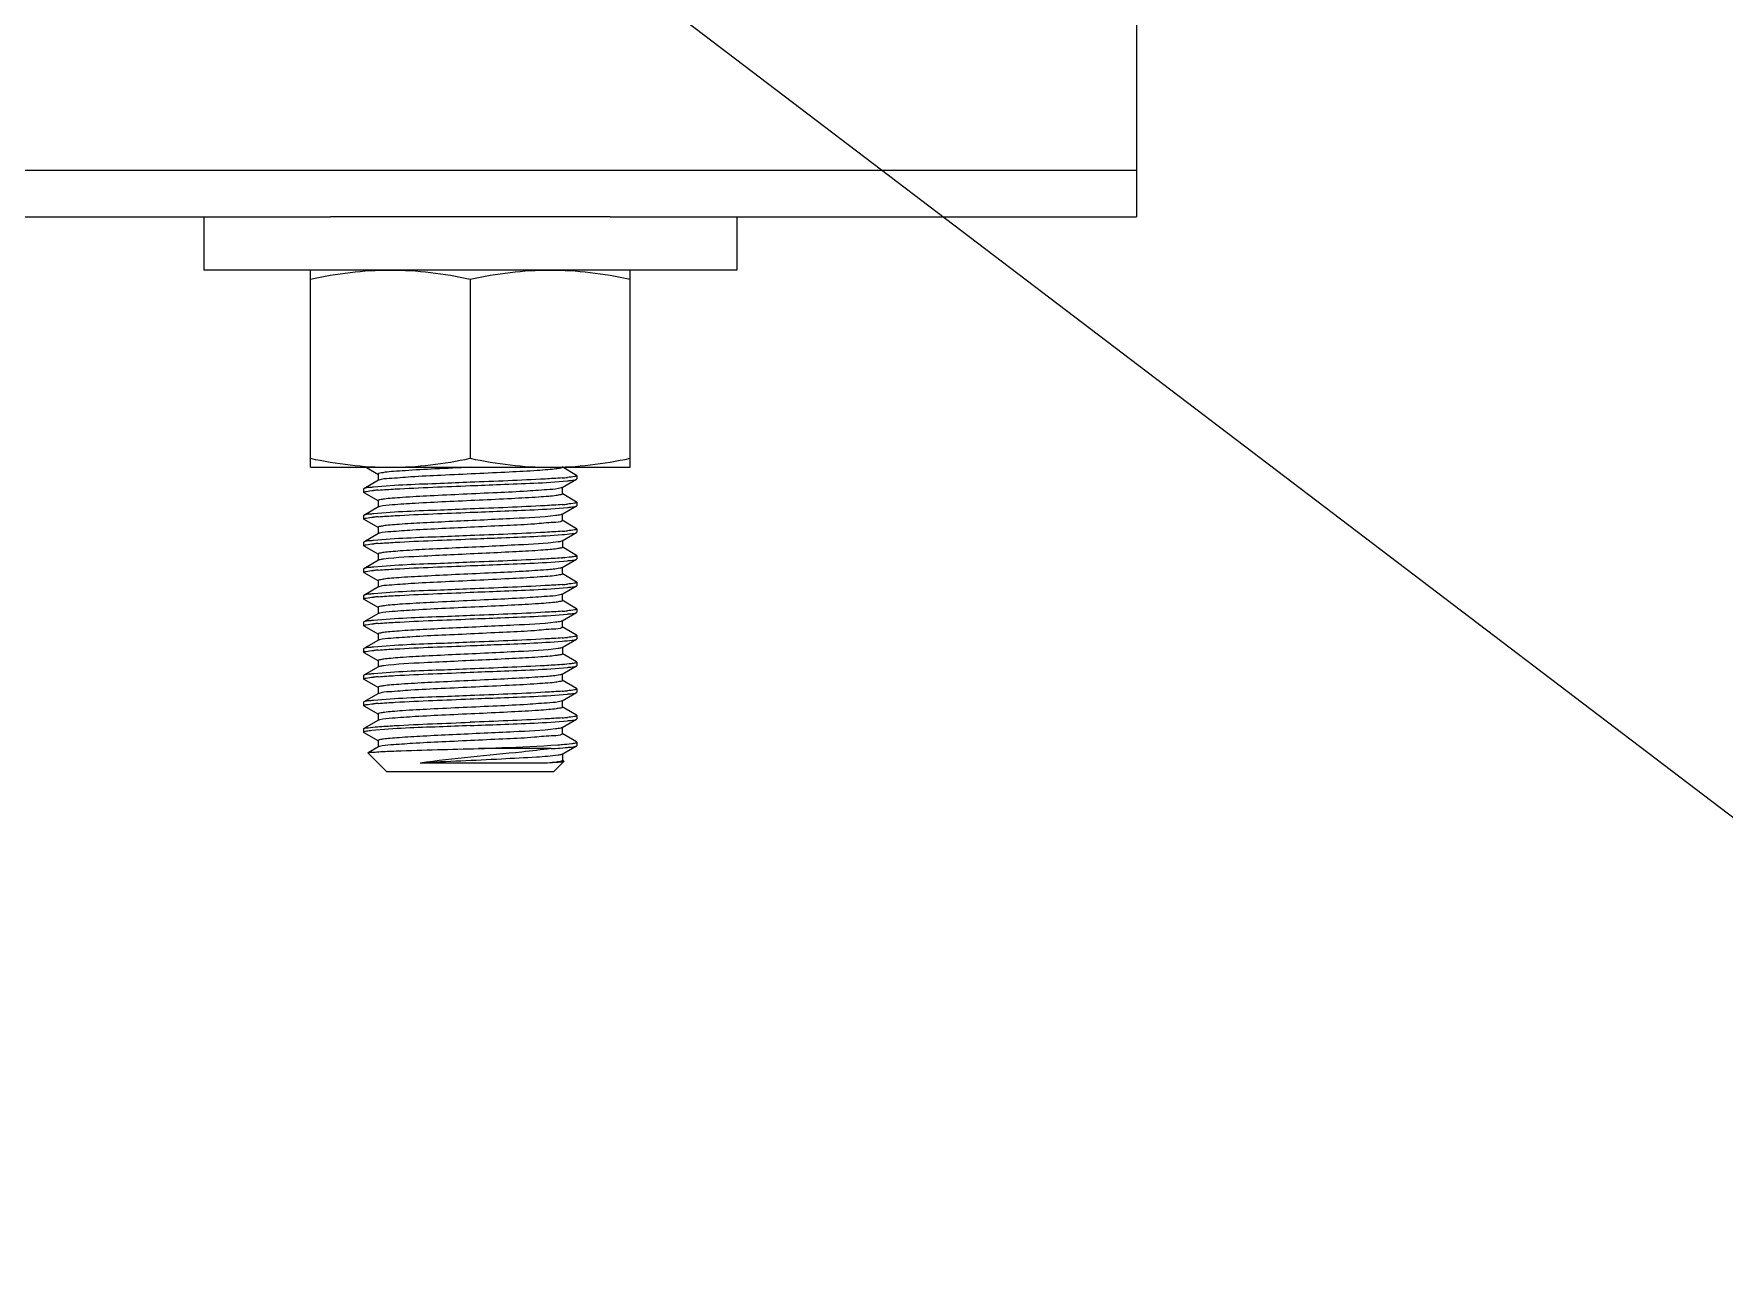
# Model space of a CAD drawing. Extents: x -1396510 to 1250330, y -1892470 to 1623980.
# Drawn here: x -1167406 to -1166803, y -51485 to -51042 of the extents above; entities that cross this region are included whole.
import ezdxf

# ---------------------------------------------------------------- set-up
doc = ezdxf.new("R2010")
doc.units = 0
doc.header["$LTSCALE"] = 1000
doc.header["$MEASUREMENT"] = 0
doc.styles.get("Standard").update_dxf_attribs({"font": 'gbenor.shx', "bigfont": 'gbcbig.shx'})
doc.dimstyles.get("Standard").update_dxf_attribs({"dimscale": 100, "dimtxt": 3.5, "dimasz": 1, "dimexe": 2.5, "dimexo": 3, "dimgap": 1.5, "dimtad": 1, "dimdec": 0, "dimzin": 0, "dimdsep": 46, "dimtxsty": 'Standard', "dimblk": 'ARCHTICK', "dimcen": 0.09, "dimadec": 0, "dimazin": 0, "dimtfac": 1, "dimtdec": 0, "dimtix": 1, "dimtmove": 2, "dimatfit": 3, "dimfxl": 0, "dimtolj": 1, "dimtzin": 0, "dimarcsym": 0})

# ---------------------------------------------------------------- blocks, each defined once
blk = doc.blocks.new('_ArchTick')
at = {"color": 0, "linetype": 'ByBlock', "const_width": 0.4}
blk.add_lwpolyline([(-0.5, -0.5), (0.5, 0.5)], dxfattribs=at)

msp = doc.modelspace()

# ---------------------------------------------------------------- linework, layer by layer
at = {"linetype": 'Continuous'}
for p, q in [((-1167012.52, -50912.57), (-1167012.52, -51107.72)), ((-1171296.27, -51091.06), (-1167012.52, -51091.06)), ((-1171008.35, -51107.72), (-1167300.45, -51107.72)), ((-1167345.7, -51107.72), (-1167345.7, -51126.76)), ((-1167200.56, -51107.72), (-1167300.45, -51107.72)), ((-1167200.56, -51107.72), (-1167012.52, -51107.72)), ((-1167155.31, -51107.72), (-1167155.31, -51126.76)), ((-1167155.31, -51126.76), (-1167345.7, -51126.76)), ((-1167307.62, -51197.2), (-1167307.62, -51126.76)), ((-1167250.51, -51129.98), (-1167250.51, -51193.99)), ((-1167193.39, -51197.2), (-1167193.39, -51126.76)), ((-1167307.62, -51197.2), (-1167193.39, -51197.2)), ((-1167287.61, -51197.22), (-1167283.33, -51199.71)), ((-1167212.52, -51200.08), (-1167217.68, -51197.08)), ((-1167288.49, -51204.83), (-1167288.58, -51204.94)), ((-1167288.58, -51204.94), (-1167288.58, -51206.13)), ((-1167283.33, -51201.84), (-1167288.49, -51204.83)), ((-1167283.43, -51199.58), (-1167283.43, -51201.96)), ((-1167283.21, -51201.79), (-1167283.33, -51201.84)), ((-1167217.68, -51204.46), (-1167212.52, -51201.47)), ((-1167217.58, -51206.72), (-1167217.58, -51204.34)), ((-1167212.52, -51200.08), (-1167212.43, -51200.18)), ((-1167212.52, -51201.47), (-1167212.43, -51201.37)), ((-1167212.43, -51200.18), (-1167212.43, -51201.37)), ((-1167288.49, -51206.23), (-1167288.58, -51206.13)), ((-1167288.49, -51206.23), (-1167283.33, -51209.22)), ((-1167283.43, -51209.1), (-1167283.43, -51211.48)), ((-1167212.52, -51209.59), (-1167217.68, -51206.6)), ((-1167217.68, -51213.98), (-1167212.52, -51210.99)), ((-1167212.52, -51209.59), (-1167212.43, -51209.7)), ((-1167212.52, -51210.99), (-1167212.43, -51210.89)), ((-1167212.43, -51209.7), (-1167212.43, -51210.89)), ((-1167288.49, -51214.35), (-1167288.58, -51214.46)), ((-1167288.58, -51214.46), (-1167288.58, -51215.65)), ((-1167288.49, -51215.75), (-1167288.58, -51215.65)), ((-1167283.33, -51211.36), (-1167288.49, -51214.35)), ((-1167288.49, -51215.75), (-1167283.33, -51218.74)), ((-1167217.68, -51213.98), (-1167217.83, -51214.05)), ((-1167212.52, -51219.11), (-1167217.68, -51216.12)), ((-1167217.58, -51216.24), (-1167217.58, -51213.86)), ((-1167283.33, -51220.88), (-1167288.49, -51223.87)), ((-1167283.43, -51218.62), (-1167283.43, -51221)), ((-1167217.68, -51223.5), (-1167212.52, -51220.51)), ((-1167212.52, -51219.11), (-1167212.43, -51219.22)), ((-1167212.52, -51220.51), (-1167212.43, -51220.41)), ((-1167212.43, -51219.22), (-1167212.43, -51220.41)), ((-1167288.49, -51223.87), (-1167288.58, -51223.98)), ((-1167288.58, -51223.98), (-1167288.58, -51225.17)), ((-1167288.49, -51225.27), (-1167288.58, -51225.17)), ((-1167288.49, -51225.27), (-1167283.33, -51228.26)), ((-1167283.43, -51228.14), (-1167283.43, -51230.52)), ((-1167212.52, -51228.63), (-1167217.68, -51225.64)), ((-1167217.58, -51223.38), (-1167217.58, -51225.76)), ((-1167212.52, -51228.63), (-1167212.43, -51228.74)), ((-1167212.43, -51228.74), (-1167212.43, -51229.93)), ((-1167288.49, -51233.39), (-1167288.58, -51233.5)), ((-1167288.58, -51233.5), (-1167288.58, -51234.69)), ((-1167288.49, -51234.79), (-1167288.58, -51234.69)), ((-1167283.33, -51230.4), (-1167288.49, -51233.39)), ((-1167288.49, -51234.79), (-1167283.33, -51237.78)), ((-1167217.68, -51233.02), (-1167212.52, -51230.03)), ((-1167212.52, -51238.15), (-1167217.68, -51235.16)), ((-1167217.58, -51235.28), (-1167217.58, -51232.9)), ((-1167212.52, -51230.03), (-1167212.43, -51229.93)), ((-1167283.33, -51239.92), (-1167288.49, -51242.91)), ((-1167283.43, -51237.66), (-1167283.43, -51240.04)), ((-1167283.21, -51239.87), (-1167283.33, -51239.92)), ((-1167217.68, -51242.54), (-1167212.52, -51239.55)), ((-1167212.52, -51238.15), (-1167212.43, -51238.26)), ((-1167212.52, -51239.55), (-1167212.43, -51239.45)), ((-1167212.43, -51238.26), (-1167212.43, -51239.45)), ((-1167288.49, -51242.91), (-1167288.58, -51243.02)), ((-1167288.58, -51243.02), (-1167288.58, -51244.21)), ((-1167288.49, -51244.31), (-1167288.58, -51244.21)), ((-1167288.49, -51244.31), (-1167283.33, -51247.3)), ((-1167283.43, -51247.18), (-1167283.43, -51249.56)), ((-1167212.52, -51247.67), (-1167217.68, -51244.68)), ((-1167217.58, -51244.8), (-1167217.58, -51242.42)), ((-1167288.49, -51252.43), (-1167288.58, -51252.54)), ((-1167288.58, -51252.54), (-1167288.58, -51253.73)), ((-1167283.33, -51249.44), (-1167288.49, -51252.43)), ((-1167217.68, -51252.06), (-1167217.83, -51252.13)), ((-1167217.68, -51252.06), (-1167212.52, -51249.07)), ((-1167217.58, -51254.32), (-1167217.58, -51251.94)), ((-1167212.52, -51247.67), (-1167212.43, -51247.78)), ((-1167212.52, -51249.07), (-1167212.43, -51248.97)), ((-1167212.43, -51247.78), (-1167212.43, -51248.97)), ((-1167288.49, -51253.83), (-1167288.58, -51253.73)), ((-1167288.49, -51253.83), (-1167283.33, -51256.82)), ((-1167283.33, -51258.96), (-1167288.49, -51261.95)), ((-1167283.43, -51256.7), (-1167283.43, -51259.08)), ((-1167212.52, -51257.19), (-1167217.68, -51254.2)), ((-1167217.68, -51261.58), (-1167212.52, -51258.59)), ((-1167212.52, -51257.19), (-1167212.43, -51257.3)), ((-1167212.52, -51258.59), (-1167212.43, -51258.49)), ((-1167212.43, -51257.3), (-1167212.43, -51258.49)), ((-1167288.49, -51261.95), (-1167288.58, -51262.06)), ((-1167288.58, -51262.06), (-1167288.58, -51263.25)), ((-1167288.49, -51263.35), (-1167288.58, -51263.25)), ((-1167288.49, -51263.35), (-1167283.33, -51266.34)), ((-1167212.52, -51266.71), (-1167217.68, -51263.72)), ((-1167217.58, -51261.46), (-1167217.58, -51263.84)), ((-1167283.33, -51268.48), (-1167288.49, -51271.47)), ((-1167283.43, -51266.22), (-1167283.43, -51268.6)), ((-1167217.68, -51271.1), (-1167212.52, -51268.11)), ((-1167217.58, -51273.36), (-1167217.58, -51270.98)), ((-1167212.52, -51266.71), (-1167212.43, -51266.82)), ((-1167212.52, -51268.11), (-1167212.43, -51268.01)), ((-1167212.43, -51266.82), (-1167212.43, -51268.01)), ((-1167288.49, -51271.47), (-1167288.58, -51271.57)), ((-1167288.58, -51271.58), (-1167288.58, -51272.77)), ((-1167288.49, -51272.87), (-1167288.58, -51272.77)), ((-1167288.49, -51272.87), (-1167283.33, -51275.86)), ((-1167283.43, -51275.74), (-1167283.43, -51278.12)), ((-1167212.52, -51276.23), (-1167217.68, -51273.24)), ((-1167212.52, -51276.23), (-1167212.43, -51276.34)), ((-1167212.43, -51276.34), (-1167212.43, -51277.53)), ((-1167288.49, -51280.99), (-1167288.58, -51281.1)), ((-1167288.58, -51281.09), (-1167288.58, -51282.28)), ((-1167288.49, -51282.39), (-1167288.58, -51282.28)), ((-1167283.33, -51278), (-1167288.49, -51280.99)), ((-1167288.49, -51282.39), (-1167283.33, -51285.38)), ((-1167283.21, -51277.94), (-1167283.33, -51278)), ((-1167217.68, -51280.62), (-1167212.52, -51277.63)), ((-1167212.52, -51285.75), (-1167217.68, -51282.76)), ((-1167217.58, -51282.88), (-1167217.58, -51280.5)), ((-1167212.52, -51277.63), (-1167212.43, -51277.53)), ((-1167283.33, -51287.52), (-1167288.49, -51290.51)), ((-1167283.43, -51285.26), (-1167283.43, -51287.64)), ((-1167217.68, -51290.14), (-1167212.52, -51287.15)), ((-1167212.52, -51285.75), (-1167212.43, -51285.85)), ((-1167212.52, -51287.15), (-1167212.43, -51287.04)), ((-1167212.43, -51285.85), (-1167212.43, -51287.04)), ((-1167288.58, -51290.61), (-1167288.49, -51290.51)), ((-1167288.58, -51290.61), (-1167288.58, -51291.8)), ((-1167288.58, -51291.8), (-1167288.49, -51291.91)), ((-1167288.49, -51291.91), (-1167283.33, -51294.9)), ((-1167283.43, -51294.78), (-1167283.43, -51297.16)), ((-1167217.68, -51290.14), (-1167217.83, -51290.21)), ((-1167212.52, -51295.27), (-1167217.68, -51292.28)), ((-1167217.58, -51292.4), (-1167217.58, -51290.02)), ((-1167212.43, -51295.37), (-1167212.52, -51295.27)), ((-1167212.43, -51295.37), (-1167212.43, -51296.56)), ((-1167287, -51299.22), (-1167286.97, -51299.15)), ((-1167280.25, -51305.96), (-1167287, -51299.22)), ((-1167283.33, -51297.04), (-1167286.97, -51299.15)), ((-1167221.55, -51297.63), (-1167247.52, -51297.63)), ((-1167217.68, -51299.66), (-1167212.52, -51296.67)), ((-1167217.58, -51299.54), (-1167217.58, -51301.92)), ((-1167212.52, -51296.67), (-1167212.43, -51296.56)), ((-1167220.76, -51305.96), (-1167280.25, -51305.96)), ((-1167222.85, -51302.79), (-1167268.37, -51302.79)), ((-1167220.76, -51305.96), (-1167217.03, -51302.24)), ((-1167217.06, -51302.16), (-1167217.68, -51301.8)), ((-1167217.06, -51302.16), (-1167217.03, -51302.24))]:
    msp.add_line(p, q, dxfattribs=at)
for centre, radius, start, end in [((-1167225.58, -51098.8), 102.49, 274.44134, 275.50804), ((-1167275.03, -51312.34), 107.33, 94.45625, 95.36226), ((-1167225.62, -51107.79), 103.02, 274.4466, 275.48828), ((-1167274.93, -51322.96), 108.44, 94.45712, 95.33108), ((-1167282, -51224.25), 3.63, 105.09328, 106.14132), ((-1167225.57, -51117.97), 102.36, 274.44397, 275.50892), ((-1167274.88, -51333.09), 109.05, 94.458, 95.31484), ((-1167275.01, -51341.07), 107.51, 94.45712, 95.35567), ((-1167229.08, -51084.39), 145.6, 274.42336, 274.54964), ((-1167225.58, -51136.88), 102.49, 274.44134, 275.50804), ((-1167275.03, -51350.41), 107.33, 94.45625, 95.36226), ((-1167274.93, -51361.04), 108.44, 94.45712, 95.33108), ((-1167225.62, -51145.87), 103.02, 274.4466, 275.48828), ((-1167282, -51262.33), 3.63, 105.09328, 106.14132), ((-1167225.57, -51156.05), 102.36, 274.44397, 275.50892), ((-1167274.88, -51371.17), 109.05, 94.458, 95.31484), ((-1167229.08, -51122.47), 145.6, 274.42336, 274.54964), ((-1167275.01, -51379.15), 107.51, 94.45712, 95.35567), ((-1167225.58, -51174.96), 102.49, 274.44134, 275.50804), ((-1167275.03, -51388.49), 107.33, 94.45625, 95.36226), ((-1167225.62, -51183.95), 103.02, 274.4466, 275.48828), ((-1167282, -51300.41), 3.63, 105.09328, 106.14132)]:
    msp.add_arc(centre, radius, start, end, dxfattribs=at)
for points, knots in [([(-1167307.62, -51129.98), (-1167302.92, -51128.99), (-1167293.45, -51127.36), (-1167283.85, -51126.76), (-1167279.06, -51126.76)], [0, 0, 0, 0, 0.500766, 1, 1, 1, 1]), ([(-1167279.06, -51126.76), (-1167274.28, -51126.76), (-1167264.67, -51127.36), (-1167255.21, -51128.99), (-1167250.51, -51129.98)], [0, 0, 0, 0, 0.499234, 1, 1, 1, 1]), ([(-1167250.51, -51129.98), (-1167245.8, -51128.99), (-1167236.34, -51127.36), (-1167226.74, -51126.76), (-1167221.95, -51126.76)], [0, 0, 0, 0, 0.500766, 1, 1, 1, 1]), ([(-1167221.95, -51126.76), (-1167217.16, -51126.76), (-1167207.56, -51127.36), (-1167198.09, -51128.99), (-1167193.39, -51129.98)], [0, 0, 0, 0, 0.499234, 1, 1, 1, 1]), ([(-1167307.62, -51193.99), (-1167302.92, -51194.98), (-1167293.45, -51196.6), (-1167283.85, -51197.2), (-1167279.06, -51197.2)], [0, 0, 0, 0, 0.500766, 1, 1, 1, 1]), ([(-1167250.51, -51197.2), (-1167254.71, -51197.4), (-1167262.44, -51197.76), (-1167271.65, -51198.22), (-1167277.47, -51198.67), (-1167280.68, -51198.89), (-1167282.18, -51199.24), (-1167283.43, -51199.35), (-1167283.43, -51199.58)], [0, 0, 0, 0, 0.381423, 0.704927, 0.829053, 0.921512, 0.978868, 1, 1, 1, 1]), ([(-1167217.58, -51197.2), (-1167217.58, -51197.42), (-1167218.73, -51197.55), (-1167220.14, -51197.87), (-1167223.12, -51198.09), (-1167228.58, -51198.52), (-1167237.26, -51198.97), (-1167248.68, -51199.5), (-1167260.37, -51200.06), (-1167270.7, -51200.49), (-1167278.08, -51201.19), (-1167282.04, -51201.33), (-1167283.21, -51201.79)], [0, 0, 0, 0, 0.009911, 0.036684, 0.079861, 0.138026, 0.290611, 0.473012, 0.659513, 0.823824, 0.942824, 1, 1, 1, 1]), ([(-1167279.06, -51197.2), (-1167274.28, -51197.2), (-1167264.67, -51196.6), (-1167255.21, -51194.98), (-1167250.51, -51193.99)], [0, 0, 0, 0, 0.499234, 1, 1, 1, 1]), ([(-1167250.51, -51193.99), (-1167245.8, -51194.98), (-1167236.34, -51196.6), (-1167226.74, -51197.2), (-1167221.95, -51197.2)], [0, 0, 0, 0, 0.500766, 1, 1, 1, 1]), ([(-1167221.95, -51197.2), (-1167217.16, -51197.2), (-1167207.56, -51196.6), (-1167198.09, -51194.98), (-1167193.39, -51193.99)], [0, 0, 0, 0, 0.499234, 1, 1, 1, 1]), ([(-1167285.05, -51204.28), (-1167285.49, -51204.32), (-1167286.62, -51204.48), (-1167287.87, -51204.47), (-1167288.49, -51204.83)], [0, 0, 0, 0, 0.37931, 1, 1, 1, 1]), ([(-1167250.51, -51202.56), (-1167254.06, -51202.7), (-1167265.58, -51203.19), (-1167277.11, -51203.53), (-1167285.05, -51204.28)], [0, 0, 0, 0, 0.308852, 1, 1, 1, 1]), ([(-1167217.98, -51204.58), (-1167219.3, -51204.97), (-1167223.39, -51205.21), (-1167231.01, -51205.82), (-1167241.35, -51206.29), (-1167252.95, -51206.84), (-1167264.18, -51207.36), (-1167272.69, -51207.81), (-1167278.03, -51208.23), (-1167280.94, -51208.45), (-1167282.31, -51208.76), (-1167283.43, -51208.89), (-1167283.43, -51209.1)], [0, 0, 0, 0, 0.062951, 0.18524, 0.350271, 0.535399, 0.715185, 0.864922, 0.92187, 0.964113, 0.990297, 1, 1, 1, 1]), ([(-1167283.37, -51205.33), (-1167281.35, -51205.17), (-1167270.4, -51204.51), (-1167259.44, -51204.1), (-1167250.51, -51203.75)], [0, 0, 0, 0, 0.18453, 1, 1, 1, 1]), ([(-1167217.64, -51200.98), (-1167219.66, -51201.14), (-1167230.61, -51201.8), (-1167241.57, -51202.2), (-1167250.51, -51202.56)], [0, 0, 0, 0, 0.184477, 1, 1, 1, 1]), ([(-1167250.51, -51203.75), (-1167246.91, -51203.61), (-1167235.33, -51203.11), (-1167223.73, -51202.78), (-1167215.77, -51202.01)], [0, 0, 0, 0, 0.310323, 1, 1, 1, 1]), ([(-1167217.68, -51204.46), (-1167217.72, -51204.49), (-1167217.82, -51204.53), (-1167217.92, -51204.56), (-1167217.98, -51204.58)], [0, 0, 0, 0, 0.430479, 1, 1, 1, 1]), ([(-1167215.77, -51202.01), (-1167215.36, -51201.97), (-1167214.28, -51201.82), (-1167213.11, -51201.82), (-1167212.52, -51201.47)], [0, 0, 0, 0, 0.378132, 1, 1, 1, 1]), ([(-1167212.79, -51200.39), (-1167212.94, -51200.43), (-1167213.92, -51200.64), (-1167214.91, -51200.74), (-1167215.74, -51200.82)], [0, 0, 0, 0, 0.159145, 1, 1, 1, 1]), ([(-1167212.43, -51200.18), (-1167212.43, -51200.23), (-1167212.57, -51200.33), (-1167212.69, -51200.36), (-1167212.79, -51200.39)], [0, 0, 0, 0, 0.322656, 1, 1, 1, 1]), ([(-1167288.58, -51206.13), (-1167288.58, -51206.08), (-1167288.41, -51205.97), (-1167288.26, -51205.93), (-1167288.15, -51205.9)], [0, 0, 0, 0, 0.315061, 1, 1, 1, 1]), ([(-1167288.15, -51205.9), (-1167287.99, -51205.86), (-1167286.96, -51205.65), (-1167285.93, -51205.55), (-1167285.06, -51205.47)], [0, 0, 0, 0, 0.163145, 1, 1, 1, 1]), ([(-1167217.58, -51206.72), (-1167217.58, -51206.93), (-1167218.67, -51207.06), (-1167220.01, -51207.37), (-1167222.85, -51207.59), (-1167228.06, -51208), (-1167236.41, -51208.44), (-1167247.45, -51208.97), (-1167258.94, -51209.5), (-1167269.3, -51209.98), (-1167277.11, -51210.55), (-1167281.36, -51210.84), (-1167282.81, -51211.19)], [0, 0, 0, 0, 0.00951, 0.035123, 0.076469, 0.132247, 0.279239, 0.456494, 0.640275, 0.805971, 0.931424, 1, 1, 1, 1]), ([(-1167217.64, -51210.5), (-1167219.65, -51210.66), (-1167230.6, -51211.32), (-1167241.57, -51211.72), (-1167250.51, -51212.08)], [0, 0, 0, 0, 0.184455, 1, 1, 1, 1]), ([(-1167212.79, -51209.91), (-1167212.95, -51209.95), (-1167213.93, -51210.16), (-1167214.93, -51210.26), (-1167215.77, -51210.34)], [0, 0, 0, 0, 0.159397, 1, 1, 1, 1]), ([(-1167215.74, -51211.53), (-1167215.33, -51211.49), (-1167214.27, -51211.33), (-1167213.1, -51211.33), (-1167212.52, -51210.99)], [0, 0, 0, 0, 0.377931, 1, 1, 1, 1]), ([(-1167212.43, -51209.7), (-1167212.43, -51209.75), (-1167212.57, -51209.85), (-1167212.7, -51209.88), (-1167212.79, -51209.91)], [0, 0, 0, 0, 0.322005, 1, 1, 1, 1]), ([(-1167288.58, -51215.65), (-1167288.58, -51215.6), (-1167288.42, -51215.49), (-1167288.29, -51215.46), (-1167288.19, -51215.43)], [0, 0, 0, 0, 0.317967, 1, 1, 1, 1]), ([(-1167285.06, -51213.8), (-1167285.5, -51213.84), (-1167286.63, -51214), (-1167287.87, -51213.99), (-1167288.49, -51214.35)], [0, 0, 0, 0, 0.379296, 1, 1, 1, 1]), ([(-1167288.19, -51215.43), (-1167288.03, -51215.38), (-1167286.97, -51215.17), (-1167285.9, -51215.07), (-1167285.01, -51214.99)], [0, 0, 0, 0, 0.159617, 1, 1, 1, 1]), ([(-1167250.51, -51212.08), (-1167254.07, -51212.22), (-1167265.58, -51212.71), (-1167277.12, -51213.05), (-1167285.06, -51213.8)], [0, 0, 0, 0, 0.308927, 1, 1, 1, 1]), ([(-1167220.03, -51214.45), (-1167224.95, -51215.05), (-1167233.49, -51215.41), (-1167245.77, -51216.04), (-1167256.61, -51216.52), (-1167266.71, -51217.01), (-1167274.19, -51217.43), (-1167278.82, -51217.81), (-1167281.3, -51218.03), (-1167282.49, -51218.3), (-1167283.43, -51218.44), (-1167283.43, -51218.62)], [0, 0, 0, 0, 0.234088, 0.402448, 0.579889, 0.745639, 0.880314, 0.930897, 0.968237, 0.991317, 1, 1, 1, 1]), ([(-1167283.36, -51214.85), (-1167281.34, -51214.69), (-1167270.4, -51214.02), (-1167259.44, -51213.62), (-1167250.51, -51213.27)], [0, 0, 0, 0, 0.184554, 1, 1, 1, 1]), ([(-1167282.81, -51211.19), (-1167282.92, -51211.21), (-1167283.09, -51211.26), (-1167283.26, -51211.33), (-1167283.33, -51211.36)], [0, 0, 0, 0, 0.59312, 1, 1, 1, 1]), ([(-1167217.68, -51216.36), (-1167218.56, -51216.88), (-1167222.08, -51216.86), (-1167228.51, -51217.65), (-1167238.01, -51218), (-1167249.02, -51218.57), (-1167260.26, -51219.08), (-1167270.24, -51219.55), (-1167277.63, -51220.12), (-1167281.62, -51220.39), (-1167282.95, -51220.74)], [0, 0, 0, 0, 0.046973, 0.152409, 0.303029, 0.479455, 0.658932, 0.818305, 0.937036, 1, 1, 1, 1]), ([(-1167250.51, -51213.27), (-1167246.9, -51213.13), (-1167235.31, -51212.63), (-1167223.7, -51212.3), (-1167215.74, -51211.53)], [0, 0, 0, 0, 0.310595, 1, 1, 1, 1]), ([(-1167217.83, -51214.05), (-1167217.94, -51214.09), (-1167218.66, -51214.29), (-1167219.4, -51214.38), (-1167220.03, -51214.45)], [0, 0, 0, 0, 0.158312, 1, 1, 1, 1]), ([(-1167217.58, -51216.24), (-1167217.58, -51216.26), (-1167217.61, -51216.32), (-1167217.65, -51216.35), (-1167217.68, -51216.36)], [0, 0, 0, 0, 0.402304, 1, 1, 1, 1]), ([(-1167250.51, -51221.6), (-1167254.06, -51221.74), (-1167265.56, -51222.23), (-1167277.08, -51222.57), (-1167285.01, -51223.32)], [0, 0, 0, 0, 0.308576, 1, 1, 1, 1]), ([(-1167283.36, -51224.37), (-1167281.34, -51224.21), (-1167270.4, -51223.54), (-1167259.44, -51223.14), (-1167250.51, -51222.79)], [0, 0, 0, 0, 0.184575, 1, 1, 1, 1]), ([(-1167283.01, -51220.76), (-1167283.07, -51220.78), (-1167283.18, -51220.81), (-1167283.28, -51220.86), (-1167283.33, -51220.88)], [0, 0, 0, 0, 0.572041, 1, 1, 1, 1]), ([(-1167217.64, -51220.02), (-1167219.65, -51220.18), (-1167230.6, -51220.84), (-1167241.57, -51221.24), (-1167250.51, -51221.6)], [0, 0, 0, 0, 0.184436, 1, 1, 1, 1]), ([(-1167250.51, -51222.79), (-1167247.25, -51222.66), (-1167236.3, -51222.21), (-1167225.35, -51221.82), (-1167217.69, -51221.21)], [0, 0, 0, 0, 0.297863, 1, 1, 1, 1]), ([(-1167217.69, -51221.21), (-1167216.5, -51221.12), (-1167214.81, -51220.89), (-1167213, -51220.79), (-1167212.52, -51220.51)], [0, 0, 0, 0, 0.683734, 1, 1, 1, 1]), ([(-1167212.77, -51219.42), (-1167212.92, -51219.47), (-1167213.9, -51219.68), (-1167214.9, -51219.77), (-1167215.74, -51219.86)], [0, 0, 0, 0, 0.157623, 1, 1, 1, 1]), ([(-1167212.43, -51219.22), (-1167212.43, -51219.26), (-1167212.56, -51219.36), (-1167212.68, -51219.4), (-1167212.77, -51219.42)], [0, 0, 0, 0, 0.324871, 1, 1, 1, 1]), ([(-1167288.58, -51225.17), (-1167288.58, -51225.11), (-1167288.4, -51225), (-1167288.26, -51224.97), (-1167288.14, -51224.94)], [0, 0, 0, 0, 0.313847, 1, 1, 1, 1]), ([(-1167285.01, -51223.32), (-1167285.45, -51223.36), (-1167286.6, -51223.52), (-1167287.86, -51223.51), (-1167288.49, -51223.87)], [0, 0, 0, 0, 0.37952, 1, 1, 1, 1]), ([(-1167288.14, -51224.94), (-1167287.97, -51224.89), (-1167286.93, -51224.69), (-1167285.87, -51224.59), (-1167284.98, -51224.5)], [0, 0, 0, 0, 0.163234, 1, 1, 1, 1]), ([(-1167219.15, -51223.85), (-1167223.8, -51224.55), (-1167232.13, -51224.83), (-1167244.27, -51225.5), (-1167255.39, -51225.98), (-1167265.87, -51226.49), (-1167273.7, -51226.91), (-1167278.56, -51227.31), (-1167281.18, -51227.53), (-1167282.43, -51227.81), (-1167283.43, -51227.95), (-1167283.43, -51228.14)], [0, 0, 0, 0, 0.218787, 0.386207, 0.566108, 0.736243, 0.875583, 0.928118, 0.966979, 0.991, 1, 1, 1, 1]), ([(-1167217.58, -51225.76), (-1167217.58, -51225.95), (-1167218.55, -51226.09), (-1167219.77, -51226.37), (-1167222.32, -51226.59), (-1167227.06, -51226.97), (-1167234.72, -51227.39), (-1167245.01, -51227.9), (-1167256, -51228.38), (-1167268.21, -51229.02), (-1167276.65, -51229.35), (-1167281.45, -51229.99)], [0, 0, 0, 0, 0.00884, 0.032379, 0.070466, 0.122006, 0.258971, 0.426878, 0.605536, 0.773444, 1, 1, 1, 1]), ([(-1167217.69, -51223.5), (-1167217.75, -51223.54), (-1167218.23, -51223.72), (-1167218.73, -51223.79), (-1167219.15, -51223.85)], [0, 0, 0, 0, 0.147905, 1, 1, 1, 1]), ([(-1167213.72, -51229.13), (-1167213.96, -51229.17), (-1167215.23, -51229.34), (-1167216.5, -51229.45), (-1167217.53, -51229.53)], [0, 0, 0, 0, 0.190828, 1, 1, 1, 1]), ([(-1167212.43, -51228.74), (-1167212.43, -51228.78), (-1167212.87, -51229.1), (-1167213.31, -51229.07), (-1167213.72, -51229.13)], [0, 0, 0, 0, 0.093121, 1, 1, 1, 1]), ([(-1167288.58, -51234.69), (-1167288.58, -51234.64), (-1167288.43, -51234.53), (-1167288.3, -51234.5), (-1167288.2, -51234.47)], [0, 0, 0, 0, 0.318631, 1, 1, 1, 1]), ([(-1167284.98, -51232.83), (-1167285.43, -51232.88), (-1167286.59, -51233.04), (-1167287.86, -51233.02), (-1167288.49, -51233.39)], [0, 0, 0, 0, 0.379704, 1, 1, 1, 1]), ([(-1167288.2, -51234.47), (-1167288.04, -51234.43), (-1167286.99, -51234.21), (-1167285.94, -51234.11), (-1167285.05, -51234.03)], [0, 0, 0, 0, 0.159226, 1, 1, 1, 1]), ([(-1167250.51, -51231.12), (-1167254.05, -51231.26), (-1167265.55, -51231.75), (-1167277.06, -51232.09), (-1167284.98, -51232.83)], [0, 0, 0, 0, 0.308379, 1, 1, 1, 1]), ([(-1167218.47, -51233.26), (-1167220.05, -51233.57), (-1167224.45, -51233.9), (-1167232.44, -51234.44), (-1167242.8, -51234.93), (-1167254.17, -51235.45), (-1167265.03, -51235.97), (-1167273.2, -51236.4), (-1167278.3, -51236.81), (-1167281.06, -51237.03), (-1167282.37, -51237.33), (-1167283.43, -51237.46), (-1167283.43, -51237.66)], [0, 0, 0, 0, 0.074051, 0.202548, 0.368862, 0.551322, 0.726125, 0.870472, 0.925123, 0.96561, 0.990669, 1, 1, 1, 1]), ([(-1167283.37, -51233.89), (-1167281.35, -51233.73), (-1167270.4, -51233.06), (-1167259.44, -51232.66), (-1167250.51, -51232.31)], [0, 0, 0, 0, 0.184524, 1, 1, 1, 1]), ([(-1167281.45, -51229.99), (-1167281.67, -51230.02), (-1167282.3, -51230.13), (-1167282.97, -51230.2), (-1167283.33, -51230.4)], [0, 0, 0, 0, 0.360643, 1, 1, 1, 1]), ([(-1167217.85, -51229.56), (-1167219.87, -51229.71), (-1167230.75, -51230.37), (-1167241.64, -51230.76), (-1167250.51, -51231.12)], [0, 0, 0, 0, 0.18595, 1, 1, 1, 1]), ([(-1167250.51, -51232.31), (-1167246.91, -51232.16), (-1167235.32, -51231.67), (-1167223.7, -51231.34), (-1167215.74, -51230.56)], [0, 0, 0, 0, 0.310578, 1, 1, 1, 1]), ([(-1167217.69, -51233.02), (-1167217.78, -51233.08), (-1167218.04, -51233.16), (-1167218.3, -51233.22), (-1167218.47, -51233.26)], [0, 0, 0, 0, 0.388593, 1, 1, 1, 1]), ([(-1167215.74, -51230.56), (-1167215.33, -51230.52), (-1167214.27, -51230.37), (-1167213.1, -51230.37), (-1167212.52, -51230.03)], [0, 0, 0, 0, 0.377935, 1, 1, 1, 1]), ([(-1167250.51, -51240.64), (-1167254.06, -51240.78), (-1167265.58, -51241.27), (-1167277.11, -51241.61), (-1167285.05, -51242.36)], [0, 0, 0, 0, 0.308852, 1, 1, 1, 1]), ([(-1167217.58, -51235.28), (-1167217.58, -51235.5), (-1167218.73, -51235.62), (-1167220.14, -51235.94), (-1167223.12, -51236.17), (-1167228.58, -51236.59), (-1167237.26, -51237.04), (-1167248.68, -51237.58), (-1167260.37, -51238.14), (-1167270.7, -51238.57), (-1167278.08, -51239.27), (-1167282.04, -51239.4), (-1167283.21, -51239.87)], [0, 0, 0, 0, 0.009911, 0.036684, 0.079861, 0.138026, 0.290611, 0.473012, 0.659513, 0.823824, 0.942824, 1, 1, 1, 1]), ([(-1167217.64, -51239.06), (-1167219.66, -51239.22), (-1167230.61, -51239.88), (-1167241.57, -51240.28), (-1167250.51, -51240.64)], [0, 0, 0, 0, 0.184477, 1, 1, 1, 1]), ([(-1167250.51, -51241.83), (-1167246.91, -51241.68), (-1167235.33, -51241.19), (-1167223.73, -51240.86), (-1167215.77, -51240.09)], [0, 0, 0, 0, 0.310323, 1, 1, 1, 1]), ([(-1167215.77, -51240.09), (-1167215.36, -51240.05), (-1167214.28, -51239.89), (-1167213.11, -51239.89), (-1167212.52, -51239.55)], [0, 0, 0, 0, 0.378132, 1, 1, 1, 1]), ([(-1167212.79, -51238.47), (-1167212.94, -51238.51), (-1167213.92, -51238.72), (-1167214.91, -51238.81), (-1167215.74, -51238.89)], [0, 0, 0, 0, 0.159145, 1, 1, 1, 1]), ([(-1167212.43, -51238.26), (-1167212.43, -51238.3), (-1167212.57, -51238.4), (-1167212.69, -51238.44), (-1167212.79, -51238.47)], [0, 0, 0, 0, 0.322656, 1, 1, 1, 1]), ([(-1167288.58, -51244.21), (-1167288.58, -51244.15), (-1167288.41, -51244.05), (-1167288.26, -51244.01), (-1167288.15, -51243.98)], [0, 0, 0, 0, 0.315061, 1, 1, 1, 1]), ([(-1167285.05, -51242.36), (-1167285.49, -51242.4), (-1167286.62, -51242.56), (-1167287.87, -51242.55), (-1167288.49, -51242.91)], [0, 0, 0, 0, 0.37931, 1, 1, 1, 1]), ([(-1167288.15, -51243.98), (-1167287.99, -51243.94), (-1167286.96, -51243.73), (-1167285.93, -51243.63), (-1167285.06, -51243.55)], [0, 0, 0, 0, 0.163145, 1, 1, 1, 1]), ([(-1167217.98, -51242.66), (-1167219.3, -51243.05), (-1167223.39, -51243.29), (-1167231.01, -51243.9), (-1167241.35, -51244.37), (-1167252.95, -51244.91), (-1167264.18, -51245.44), (-1167272.69, -51245.89), (-1167278.03, -51246.3), (-1167280.94, -51246.53), (-1167282.31, -51246.84), (-1167283.43, -51246.97), (-1167283.43, -51247.18)], [0, 0, 0, 0, 0.062951, 0.18524, 0.350271, 0.535399, 0.715185, 0.864922, 0.92187, 0.964113, 0.990297, 1, 1, 1, 1]), ([(-1167283.37, -51243.4), (-1167281.35, -51243.25), (-1167270.4, -51242.58), (-1167259.44, -51242.18), (-1167250.51, -51241.83)], [0, 0, 0, 0, 0.18453, 1, 1, 1, 1]), ([(-1167217.58, -51244.8), (-1167217.58, -51245.01), (-1167218.67, -51245.14), (-1167220.01, -51245.44), (-1167222.85, -51245.67), (-1167228.06, -51246.08), (-1167236.41, -51246.52), (-1167247.45, -51247.04), (-1167258.94, -51247.57), (-1167269.3, -51248.06), (-1167277.11, -51248.62), (-1167281.36, -51248.92), (-1167282.81, -51249.27)], [0, 0, 0, 0, 0.00951, 0.035123, 0.076469, 0.132247, 0.279239, 0.456494, 0.640275, 0.805971, 0.931424, 1, 1, 1, 1]), ([(-1167217.68, -51242.54), (-1167217.72, -51242.57), (-1167217.82, -51242.61), (-1167217.92, -51242.64), (-1167217.98, -51242.66)], [0, 0, 0, 0, 0.430479, 1, 1, 1, 1]), ([(-1167285.06, -51251.88), (-1167285.5, -51251.92), (-1167286.63, -51252.08), (-1167287.87, -51252.07), (-1167288.49, -51252.43)], [0, 0, 0, 0, 0.379296, 1, 1, 1, 1]), ([(-1167288.19, -51253.51), (-1167288.03, -51253.46), (-1167286.97, -51253.25), (-1167285.9, -51253.15), (-1167285.01, -51253.06)], [0, 0, 0, 0, 0.159617, 1, 1, 1, 1]), ([(-1167250.51, -51250.16), (-1167254.07, -51250.3), (-1167265.58, -51250.79), (-1167277.12, -51251.13), (-1167285.06, -51251.88)], [0, 0, 0, 0, 0.308927, 1, 1, 1, 1]), ([(-1167220.03, -51252.53), (-1167224.95, -51253.13), (-1167233.49, -51253.49), (-1167245.77, -51254.12), (-1167256.61, -51254.59), (-1167266.71, -51255.09), (-1167274.19, -51255.51), (-1167278.82, -51255.89), (-1167281.3, -51256.11), (-1167282.49, -51256.37), (-1167283.43, -51256.52), (-1167283.43, -51256.7)], [0, 0, 0, 0, 0.234088, 0.402448, 0.579889, 0.745639, 0.880314, 0.930897, 0.968237, 0.991317, 1, 1, 1, 1]), ([(-1167283.36, -51252.92), (-1167281.34, -51252.76), (-1167270.4, -51252.1), (-1167259.44, -51251.7), (-1167250.51, -51251.35)], [0, 0, 0, 0, 0.184554, 1, 1, 1, 1]), ([(-1167282.81, -51249.27), (-1167282.92, -51249.29), (-1167283.09, -51249.34), (-1167283.26, -51249.4), (-1167283.33, -51249.44)], [0, 0, 0, 0, 0.59312, 1, 1, 1, 1]), ([(-1167217.64, -51248.58), (-1167219.65, -51248.74), (-1167230.6, -51249.4), (-1167241.57, -51249.8), (-1167250.51, -51250.16)], [0, 0, 0, 0, 0.184455, 1, 1, 1, 1]), ([(-1167250.51, -51251.35), (-1167246.9, -51251.2), (-1167235.31, -51250.71), (-1167223.7, -51250.38), (-1167215.74, -51249.6)], [0, 0, 0, 0, 0.310595, 1, 1, 1, 1]), ([(-1167217.83, -51252.13), (-1167217.94, -51252.17), (-1167218.66, -51252.36), (-1167219.4, -51252.45), (-1167220.03, -51252.53)], [0, 0, 0, 0, 0.158312, 1, 1, 1, 1]), ([(-1167212.79, -51247.99), (-1167212.95, -51248.03), (-1167213.93, -51248.24), (-1167214.93, -51248.33), (-1167215.77, -51248.42)], [0, 0, 0, 0, 0.159397, 1, 1, 1, 1]), ([(-1167215.74, -51249.6), (-1167215.33, -51249.56), (-1167214.27, -51249.41), (-1167213.1, -51249.41), (-1167212.52, -51249.07)], [0, 0, 0, 0, 0.377931, 1, 1, 1, 1]), ([(-1167212.43, -51247.78), (-1167212.43, -51247.82), (-1167212.57, -51247.92), (-1167212.7, -51247.96), (-1167212.79, -51247.99)], [0, 0, 0, 0, 0.322005, 1, 1, 1, 1]), ([(-1167288.58, -51253.73), (-1167288.58, -51253.68), (-1167288.42, -51253.57), (-1167288.29, -51253.54), (-1167288.19, -51253.51)], [0, 0, 0, 0, 0.317967, 1, 1, 1, 1]), ([(-1167283.01, -51258.84), (-1167283.07, -51258.86), (-1167283.18, -51258.89), (-1167283.28, -51258.94), (-1167283.33, -51258.96)], [0, 0, 0, 0, 0.572041, 1, 1, 1, 1]), ([(-1167217.68, -51254.44), (-1167218.56, -51254.96), (-1167222.08, -51254.94), (-1167228.51, -51255.73), (-1167238.01, -51256.08), (-1167249.02, -51256.64), (-1167260.26, -51257.15), (-1167270.24, -51257.62), (-1167277.63, -51258.2), (-1167281.62, -51258.46), (-1167282.95, -51258.82)], [0, 0, 0, 0, 0.046973, 0.152409, 0.303029, 0.479455, 0.658932, 0.818305, 0.937036, 1, 1, 1, 1]), ([(-1167217.64, -51258.1), (-1167219.65, -51258.26), (-1167230.6, -51258.92), (-1167241.57, -51259.32), (-1167250.51, -51259.68)], [0, 0, 0, 0, 0.184436, 1, 1, 1, 1]), ([(-1167250.51, -51260.87), (-1167247.25, -51260.74), (-1167236.3, -51260.28), (-1167225.35, -51259.89), (-1167217.69, -51259.29)], [0, 0, 0, 0, 0.297863, 1, 1, 1, 1]), ([(-1167217.69, -51259.29), (-1167216.5, -51259.2), (-1167214.81, -51258.96), (-1167213, -51258.87), (-1167212.52, -51258.59)], [0, 0, 0, 0, 0.683734, 1, 1, 1, 1]), ([(-1167217.58, -51254.32), (-1167217.58, -51254.34), (-1167217.61, -51254.39), (-1167217.65, -51254.42), (-1167217.68, -51254.44)], [0, 0, 0, 0, 0.402304, 1, 1, 1, 1]), ([(-1167212.77, -51257.5), (-1167212.92, -51257.54), (-1167213.9, -51257.75), (-1167214.9, -51257.85), (-1167215.74, -51257.93)], [0, 0, 0, 0, 0.157623, 1, 1, 1, 1]), ([(-1167212.43, -51257.3), (-1167212.43, -51257.34), (-1167212.56, -51257.44), (-1167212.68, -51257.47), (-1167212.77, -51257.5)], [0, 0, 0, 0, 0.324871, 1, 1, 1, 1]), ([(-1167288.58, -51263.25), (-1167288.58, -51263.19), (-1167288.4, -51263.08), (-1167288.26, -51263.04), (-1167288.14, -51263.02)], [0, 0, 0, 0, 0.313847, 1, 1, 1, 1]), ([(-1167285.01, -51261.39), (-1167285.45, -51261.44), (-1167286.6, -51261.6), (-1167287.86, -51261.58), (-1167288.49, -51261.95)], [0, 0, 0, 0, 0.37952, 1, 1, 1, 1]), ([(-1167288.14, -51263.02), (-1167287.97, -51262.97), (-1167286.93, -51262.77), (-1167285.87, -51262.66), (-1167284.98, -51262.58)], [0, 0, 0, 0, 0.163234, 1, 1, 1, 1]), ([(-1167250.51, -51259.68), (-1167254.06, -51259.82), (-1167265.56, -51260.31), (-1167277.08, -51260.65), (-1167285.01, -51261.39)], [0, 0, 0, 0, 0.308576, 1, 1, 1, 1]), ([(-1167219.15, -51261.93), (-1167223.8, -51262.63), (-1167232.13, -51262.91), (-1167244.27, -51263.57), (-1167255.39, -51264.06), (-1167265.87, -51264.57), (-1167273.7, -51264.99), (-1167278.56, -51265.39), (-1167281.18, -51265.61), (-1167282.43, -51265.89), (-1167283.43, -51266.03), (-1167283.43, -51266.22)], [0, 0, 0, 0, 0.218787, 0.386207, 0.566108, 0.736243, 0.875583, 0.928118, 0.966979, 0.991, 1, 1, 1, 1]), ([(-1167283.36, -51262.44), (-1167281.34, -51262.28), (-1167270.4, -51261.62), (-1167259.44, -51261.22), (-1167250.51, -51260.87)], [0, 0, 0, 0, 0.184575, 1, 1, 1, 1]), ([(-1167217.58, -51263.84), (-1167217.58, -51264.03), (-1167218.55, -51264.17), (-1167219.77, -51264.44), (-1167222.32, -51264.66), (-1167227.06, -51265.05), (-1167234.72, -51265.47), (-1167245.01, -51265.98), (-1167256, -51266.46), (-1167268.21, -51267.1), (-1167276.65, -51267.43), (-1167281.45, -51268.07)], [0, 0, 0, 0, 0.00884, 0.032379, 0.070466, 0.122006, 0.258971, 0.426878, 0.605536, 0.773444, 1, 1, 1, 1]), ([(-1167217.69, -51261.58), (-1167217.75, -51261.62), (-1167218.23, -51261.8), (-1167218.73, -51261.87), (-1167219.15, -51261.93)], [0, 0, 0, 0, 0.147905, 1, 1, 1, 1]), ([(-1167284.98, -51270.91), (-1167285.43, -51270.95), (-1167286.59, -51271.12), (-1167287.86, -51271.1), (-1167288.49, -51271.47)], [0, 0, 0, 0, 0.379704, 1, 1, 1, 1]), ([(-1167250.51, -51269.2), (-1167254.05, -51269.34), (-1167265.55, -51269.83), (-1167277.06, -51270.17), (-1167284.98, -51270.91)], [0, 0, 0, 0, 0.308379, 1, 1, 1, 1]), ([(-1167218.47, -51271.33), (-1167220.05, -51271.65), (-1167224.45, -51271.98), (-1167232.44, -51272.51), (-1167242.8, -51273.01), (-1167254.17, -51273.53), (-1167265.03, -51274.04), (-1167273.2, -51274.48), (-1167278.3, -51274.88), (-1167281.06, -51275.11), (-1167282.37, -51275.4), (-1167283.43, -51275.54), (-1167283.43, -51275.74)], [0, 0, 0, 0, 0.074051, 0.202548, 0.368862, 0.551322, 0.726125, 0.870472, 0.925123, 0.96561, 0.990669, 1, 1, 1, 1]), ([(-1167283.37, -51271.96), (-1167281.35, -51271.8), (-1167270.4, -51271.14), (-1167259.44, -51270.74), (-1167250.51, -51270.39)], [0, 0, 0, 0, 0.184524, 1, 1, 1, 1]), ([(-1167281.45, -51268.07), (-1167281.67, -51268.1), (-1167282.3, -51268.21), (-1167282.97, -51268.27), (-1167283.33, -51268.48)], [0, 0, 0, 0, 0.360643, 1, 1, 1, 1]), ([(-1167217.85, -51267.63), (-1167219.87, -51267.79), (-1167230.75, -51268.44), (-1167241.64, -51268.84), (-1167250.51, -51269.2)], [0, 0, 0, 0, 0.18595, 1, 1, 1, 1]), ([(-1167250.51, -51270.39), (-1167246.91, -51270.24), (-1167235.32, -51269.74), (-1167223.7, -51269.42), (-1167215.74, -51268.64)], [0, 0, 0, 0, 0.310578, 1, 1, 1, 1]), ([(-1167217.69, -51271.1), (-1167217.78, -51271.15), (-1167218.04, -51271.24), (-1167218.3, -51271.3), (-1167218.47, -51271.33)], [0, 0, 0, 0, 0.388593, 1, 1, 1, 1]), ([(-1167213.72, -51267.21), (-1167213.96, -51267.25), (-1167215.23, -51267.42), (-1167216.5, -51267.53), (-1167217.53, -51267.61)], [0, 0, 0, 0, 0.190828, 1, 1, 1, 1]), ([(-1167215.74, -51268.64), (-1167215.33, -51268.6), (-1167214.27, -51268.45), (-1167213.1, -51268.45), (-1167212.52, -51268.11)], [0, 0, 0, 0, 0.377935, 1, 1, 1, 1]), ([(-1167212.43, -51266.82), (-1167212.43, -51266.86), (-1167212.87, -51267.18), (-1167213.31, -51267.15), (-1167213.72, -51267.21)], [0, 0, 0, 0, 0.093121, 1, 1, 1, 1]), ([(-1167288.58, -51272.77), (-1167288.58, -51272.72), (-1167288.43, -51272.61), (-1167288.3, -51272.58), (-1167288.2, -51272.55)], [0, 0, 0, 0, 0.318631, 1, 1, 1, 1]), ([(-1167288.2, -51272.55), (-1167288.04, -51272.5), (-1167286.99, -51272.29), (-1167285.94, -51272.19), (-1167285.05, -51272.11)], [0, 0, 0, 0, 0.159226, 1, 1, 1, 1]), ([(-1167217.58, -51273.36), (-1167217.58, -51273.58), (-1167218.73, -51273.7), (-1167220.14, -51274.02), (-1167223.12, -51274.25), (-1167228.58, -51274.67), (-1167237.26, -51275.12), (-1167248.68, -51275.65), (-1167260.37, -51276.21), (-1167270.7, -51276.65), (-1167278.08, -51277.35), (-1167282.04, -51277.48), (-1167283.21, -51277.94)], [0, 0, 0, 0, 0.009911, 0.036684, 0.079861, 0.138026, 0.290611, 0.473012, 0.659513, 0.823824, 0.942824, 1, 1, 1, 1]), ([(-1167217.64, -51277.14), (-1167219.66, -51277.3), (-1167230.61, -51277.96), (-1167241.57, -51278.36), (-1167250.51, -51278.71)], [0, 0, 0, 0, 0.184477, 1, 1, 1, 1]), ([(-1167212.79, -51276.54), (-1167212.94, -51276.59), (-1167213.92, -51276.79), (-1167214.91, -51276.89), (-1167215.74, -51276.97)], [0, 0, 0, 0, 0.159145, 1, 1, 1, 1]), ([(-1167212.43, -51276.34), (-1167212.43, -51276.38), (-1167212.57, -51276.48), (-1167212.69, -51276.52), (-1167212.79, -51276.54)], [0, 0, 0, 0, 0.322656, 1, 1, 1, 1]), ([(-1167288.58, -51282.28), (-1167288.58, -51282.23), (-1167288.41, -51282.12), (-1167288.26, -51282.09), (-1167288.15, -51282.06)], [0, 0, 0, 0, 0.315061, 1, 1, 1, 1]), ([(-1167285.05, -51280.44), (-1167285.49, -51280.48), (-1167286.62, -51280.64), (-1167287.87, -51280.63), (-1167288.49, -51280.99)], [0, 0, 0, 0, 0.37931, 1, 1, 1, 1]), ([(-1167288.15, -51282.06), (-1167287.99, -51282.01), (-1167286.96, -51281.81), (-1167285.93, -51281.71), (-1167285.06, -51281.63)], [0, 0, 0, 0, 0.163145, 1, 1, 1, 1]), ([(-1167250.51, -51278.71), (-1167254.06, -51278.86), (-1167265.58, -51279.35), (-1167277.11, -51279.69), (-1167285.05, -51280.44)], [0, 0, 0, 0, 0.308852, 1, 1, 1, 1]), ([(-1167217.98, -51280.73), (-1167219.3, -51281.13), (-1167223.39, -51281.37), (-1167231.01, -51281.98), (-1167241.35, -51282.45), (-1167252.95, -51282.99), (-1167264.18, -51283.52), (-1167272.69, -51283.96), (-1167278.03, -51284.38), (-1167280.94, -51284.61), (-1167282.31, -51284.92), (-1167283.43, -51285.05), (-1167283.43, -51285.26)], [0, 0, 0, 0, 0.062951, 0.18524, 0.350271, 0.535399, 0.715185, 0.864922, 0.92187, 0.964113, 0.990297, 1, 1, 1, 1]), ([(-1167283.37, -51281.48), (-1167281.35, -51281.32), (-1167270.4, -51280.66), (-1167259.44, -51280.26), (-1167250.51, -51279.9)], [0, 0, 0, 0, 0.18453, 1, 1, 1, 1]), ([(-1167217.58, -51282.88), (-1167217.58, -51283.09), (-1167218.67, -51283.22), (-1167220.01, -51283.52), (-1167222.85, -51283.75), (-1167228.06, -51284.16), (-1167236.41, -51284.6), (-1167247.45, -51285.12), (-1167258.94, -51285.65), (-1167269.3, -51286.14), (-1167277.11, -51286.7), (-1167281.36, -51287), (-1167282.81, -51287.35)], [0, 0, 0, 0, 0.00951, 0.035123, 0.076469, 0.132247, 0.279239, 0.456494, 0.640275, 0.805971, 0.931424, 1, 1, 1, 1]), ([(-1167250.51, -51279.9), (-1167246.91, -51279.76), (-1167235.33, -51279.27), (-1167223.73, -51278.94), (-1167215.77, -51278.16)], [0, 0, 0, 0, 0.310323, 1, 1, 1, 1]), ([(-1167217.68, -51280.62), (-1167217.72, -51280.64), (-1167217.82, -51280.69), (-1167217.92, -51280.72), (-1167217.98, -51280.73)], [0, 0, 0, 0, 0.430479, 1, 1, 1, 1]), ([(-1167215.77, -51278.16), (-1167215.36, -51278.12), (-1167214.28, -51277.97), (-1167213.11, -51277.97), (-1167212.52, -51277.63)], [0, 0, 0, 0, 0.378132, 1, 1, 1, 1]), ([(-1167250.51, -51289.42), (-1167254.19, -51289.57), (-1167265.92, -51290.08), (-1167277.67, -51290.38), (-1167285.69, -51291.21)], [0, 0, 0, 0, 0.314055, 1, 1, 1, 1]), ([(-1167283.61, -51289.83), (-1167281.6, -51289.67), (-1167270.57, -51289), (-1167259.53, -51288.59), (-1167250.51, -51288.23)], [0, 0, 0, 0, 0.182705, 1, 1, 1, 1]), ([(-1167282.81, -51287.35), (-1167282.92, -51287.37), (-1167283.09, -51287.42), (-1167283.26, -51287.48), (-1167283.33, -51287.52)], [0, 0, 0, 0, 0.59312, 1, 1, 1, 1]), ([(-1167217.64, -51286.66), (-1167219.65, -51286.82), (-1167230.6, -51287.48), (-1167241.57, -51287.88), (-1167250.51, -51288.23)], [0, 0, 0, 0, 0.184455, 1, 1, 1, 1]), ([(-1167250.51, -51289.42), (-1167246.9, -51289.28), (-1167235.31, -51288.78), (-1167223.7, -51288.46), (-1167215.74, -51287.68)], [0, 0, 0, 0, 0.310595, 1, 1, 1, 1]), ([(-1167212.79, -51286.06), (-1167212.95, -51286.11), (-1167213.93, -51286.32), (-1167214.93, -51286.41), (-1167215.77, -51286.49)], [0, 0, 0, 0, 0.159397, 1, 1, 1, 1]), ([(-1167215.74, -51287.68), (-1167215.33, -51287.64), (-1167214.27, -51287.49), (-1167213.1, -51287.49), (-1167212.52, -51287.15)], [0, 0, 0, 0, 0.377931, 1, 1, 1, 1]), ([(-1167212.43, -51285.85), (-1167212.43, -51285.9), (-1167212.57, -51286), (-1167212.7, -51286.04), (-1167212.79, -51286.06)], [0, 0, 0, 0, 0.322005, 1, 1, 1, 1]), ([(-1167288.4, -51291.66), (-1167288.45, -51291.68), (-1167288.52, -51291.7), (-1167288.58, -51291.78), (-1167288.58, -51291.8)], [0, 0, 0, 0, 0.641445, 1, 1, 1, 1]), ([(-1167288.49, -51290.51), (-1167288.04, -51290.25), (-1167286.32, -51290.15), (-1167284.73, -51289.92), (-1167283.61, -51289.83)], [0, 0, 0, 0, 0.317639, 1, 1, 1, 1]), ([(-1167285.69, -51291.21), (-1167286.01, -51291.24), (-1167286.92, -51291.36), (-1167287.85, -51291.43), (-1167288.4, -51291.66)], [0, 0, 0, 0, 0.356934, 1, 1, 1, 1]), ([(-1167220.03, -51290.61), (-1167224.95, -51291.21), (-1167233.49, -51291.57), (-1167245.77, -51292.19), (-1167256.61, -51292.67), (-1167266.71, -51293.17), (-1167274.19, -51293.58), (-1167278.82, -51293.97), (-1167281.3, -51294.19), (-1167282.49, -51294.45), (-1167283.43, -51294.59), (-1167283.43, -51294.78)], [0, 0, 0, 0, 0.234088, 0.402448, 0.579889, 0.745639, 0.880314, 0.930897, 0.968237, 0.991317, 1, 1, 1, 1]), ([(-1167217.68, -51292.52), (-1167218.56, -51293.04), (-1167222.08, -51293.01), (-1167228.51, -51293.81), (-1167238.01, -51294.16), (-1167249.02, -51294.72), (-1167260.26, -51295.23), (-1167270.24, -51295.7), (-1167277.63, -51296.27), (-1167281.62, -51296.54), (-1167282.95, -51296.9)], [0, 0, 0, 0, 0.046973, 0.152409, 0.303029, 0.479455, 0.658932, 0.818305, 0.937036, 1, 1, 1, 1]), ([(-1167217.83, -51290.21), (-1167217.94, -51290.25), (-1167218.66, -51290.44), (-1167219.4, -51290.53), (-1167220.03, -51290.61)], [0, 0, 0, 0, 0.158312, 1, 1, 1, 1]), ([(-1167217.58, -51292.4), (-1167217.58, -51292.42), (-1167217.61, -51292.47), (-1167217.65, -51292.5), (-1167217.68, -51292.52)], [0, 0, 0, 0, 0.402304, 1, 1, 1, 1]), ([(-1167214.25, -51295.84), (-1167213.79, -51295.79), (-1167213.33, -51295.66), (-1167212.43, -51295.55), (-1167212.43, -51295.37)], [0, 0, 0, 0, 0.728363, 1, 1, 1, 1]), ([(-1167286.97, -51299.15), (-1167286.64, -51298.96), (-1167285.29, -51298.97), (-1167284.07, -51298.8), (-1167283.18, -51298.75)], [0, 0, 0, 0, 0.301472, 1, 1, 1, 1]), ([(-1167283.01, -51296.92), (-1167283.07, -51296.93), (-1167283.18, -51296.97), (-1167283.28, -51297.01), (-1167283.33, -51297.04)], [0, 0, 0, 0, 0.572041, 1, 1, 1, 1]), ([(-1167283.18, -51298.75), (-1167281.11, -51298.63), (-1167269.23, -51298.15), (-1167257.34, -51297.88), (-1167247.52, -51297.63)], [0, 0, 0, 0, 0.174171, 1, 1, 1, 1]), ([(-1167221.55, -51297.63), (-1167225.06, -51298.09), (-1167240.66, -51299.84), (-1167256.32, -51301.11), (-1167268.37, -51302.79)], [0, 0, 0, 0, 0.225337, 1, 1, 1, 1]), ([(-1167219.11, -51300), (-1167221.65, -51300.39), (-1167228.41, -51300.8), (-1167244.82, -51301.72), (-1167258.7, -51302.26), (-1167268.37, -51302.79)], [0, 0, 0, 0, 0.155884, 0.411275, 1, 1, 1, 1]), ([(-1167247.52, -51297.63), (-1167244.76, -51297.52), (-1167235.32, -51297.14), (-1167225.88, -51296.76), (-1167219.21, -51296.29)], [0, 0, 0, 0, 0.29188, 1, 1, 1, 1]), ([(-1167221.55, -51297.63), (-1167221.08, -51297.61), (-1167219.43, -51297.5), (-1167217.78, -51297.38), (-1167216.59, -51297.28)], [0, 0, 0, 0, 0.281925, 1, 1, 1, 1]), ([(-1167219.21, -51296.29), (-1167218.7, -51296.26), (-1167217.05, -51296.13), (-1167215.39, -51295.99), (-1167214.25, -51295.84)], [0, 0, 0, 0, 0.305053, 1, 1, 1, 1]), ([(-1167217.69, -51299.66), (-1167217.75, -51299.7), (-1167218.21, -51299.87), (-1167218.7, -51299.94), (-1167219.11, -51300)], [0, 0, 0, 0, 0.148725, 1, 1, 1, 1]), ([(-1167216.59, -51297.28), (-1167216.07, -51297.23), (-1167214.73, -51297.05), (-1167213.25, -51297.09), (-1167212.52, -51296.67)], [0, 0, 0, 0, 0.382699, 1, 1, 1, 1]), ([(-1167218.92, -51302.35), (-1167219.17, -51302.39), (-1167220.48, -51302.58), (-1167221.79, -51302.7), (-1167222.85, -51302.79)], [0, 0, 0, 0, 0.191921, 1, 1, 1, 1]), ([(-1167218.66, -51302.51), (-1167218.93, -51302.54), (-1167220.32, -51302.65), (-1167221.72, -51302.73), (-1167222.85, -51302.79)], [0, 0, 0, 0, 0.19545, 1, 1, 1, 1]), ([(-1167217.58, -51301.92), (-1167217.58, -51301.96), (-1167218.02, -51302.31), (-1167218.5, -51302.28), (-1167218.92, -51302.35)], [0, 0, 0, 0, 0.095599, 1, 1, 1, 1]), ([(-1167217.03, -51302.24), (-1167217.07, -51302.28), (-1167217.63, -51302.42), (-1167218.16, -51302.47), (-1167218.66, -51302.51)], [0, 0, 0, 0, 0.101529, 1, 1, 1, 1])]:
    msp.add_open_spline(points, degree=3, knots=knots, dxfattribs=at)

# ---------------------------------------------------------------- leaders
msp.add_leader([(-1167964.46, -50436.6), (-1166585.17, -51484.94)], dimstyle='Standard', override={"dimgap": 20, "dimtad": 0})

doc.saveas('drawing.dxf')
